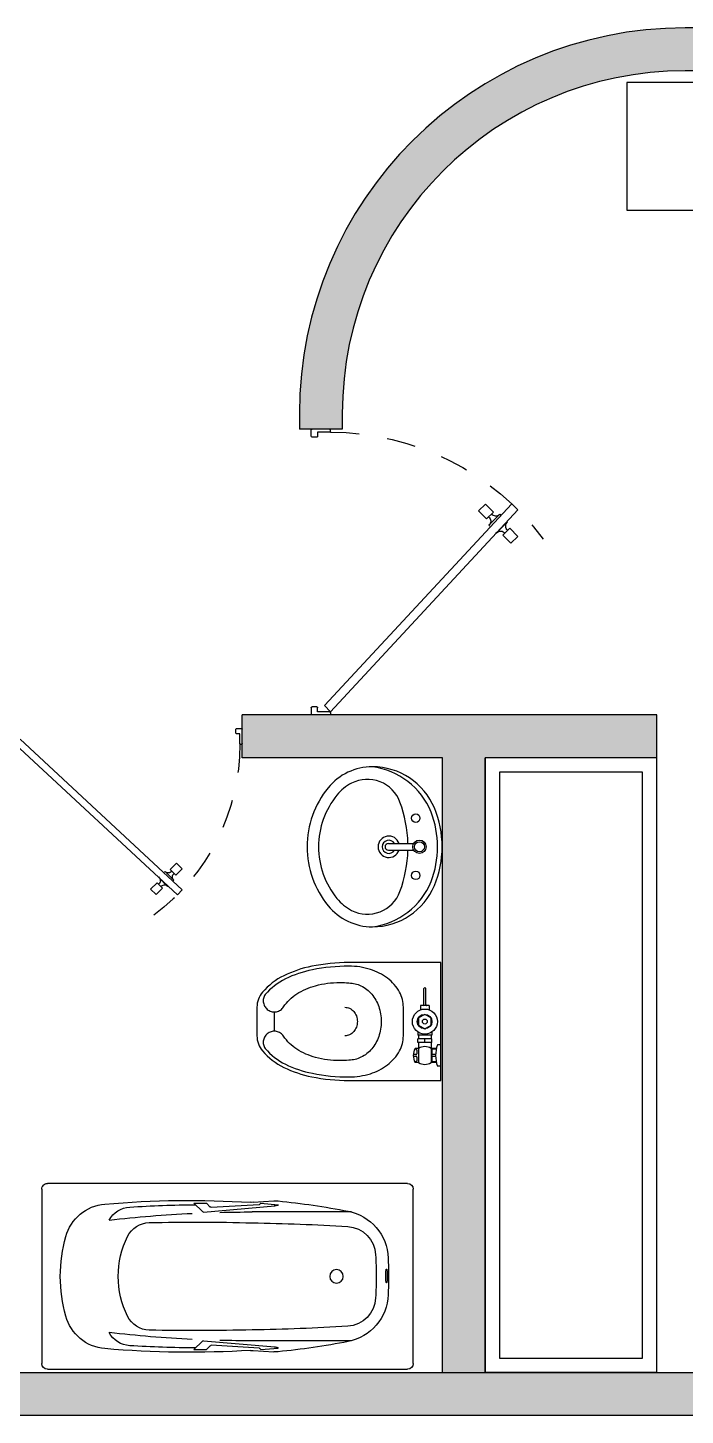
# Model space of a CAD drawing. Header units: inches. Extents: x -370 to 18, y -197 to 199.
# Drawn here: x -93.938 to -91.638, y -40.11 to -35.256 of the extents above; entities that cross this region are included whole.
import ezdxf

# ---------------------------------------------------------------- set-up
doc = ezdxf.new("R2010")
doc.units = ezdxf.units.IN
doc.header["$MEASUREMENT"] = 0
doc.linetypes.add('RAYITAS', pattern=[0.375, 0.25, -0.125])
for name, color, linetype in [('artefactos', 1, 'Continuous'), ('aux2', 194, 'Continuous'), ('MUEBLES', 7, 'Continuous')]:
    doc.layers.add(name, color=color, linetype=linetype)

# ---------------------------------------------------------------- blocks, each defined once
blk = doc.blocks.new('BC-P3')
at = {"color": 1}
for p, q in [((-0.352, 0), (0.352, 0)), ((-0.375, -1.477), (-0.375, -0.023)), ((0.375, -0.023), (0.375, -1.477)), ((-0.26, -0.2499), (-0.26, -0.65)), ((0.26, -0.2499), (0.26, -0.65)), ((-0.2953, -0.6154), (-0.2892, -0.5454)), ((-0.2892, -0.5454), (-0.2878, -0.546)), ((-0.2596, -0.8467), (-0.2848, -0.5585)), ((0.2596, -0.8467), (0.2848, -0.5585)), ((0.2892, -0.5454), (0.2878, -0.546)), ((0.2953, -0.6154), (0.2892, -0.5454)), ((-0.2989, -0.646), (-0.3045, -0.5624)), ((-0.2953, -0.6154), (-0.2899, -0.6208)), ((0.2953, -0.6154), (0.2899, -0.6208)), ((0.2989, -0.646), (0.3045, -0.5624)), ((-0.2893, -0.622), (-0.2783, -0.8155)), ((0.2893, -0.622), (0.2783, -0.8155)), ((-0.2953, -0.8354), (-0.28, -0.8201)), ((-0.2953, -0.8854), (-0.2953, -0.8354)), ((0.2953, -0.8354), (0.28, -0.8201)), ((0.2953, -0.8854), (0.2953, -0.8354)), ((-0.2953, -0.8854), (-0.2613, -0.8514)), ((0.2953, -0.8854), (0.2613, -0.8514)), ((0.352, -1.5), (-0.352, -1.5))]:
    blk.add_line(p, q, dxfattribs=at)
blk.add_lwpolyline([(-0.0257, -0.1082, 0.338364), (-0.0251, -0.1089, 0.038384), (-0.0177, -0.1104, 0.0164), (-0.0096, -0.111, 0.011665), (0.0018, -0.1113, 0.011665), (0.0131, -0.111, 0.0164), (0.0212, -0.1104, 0.038384), (0.0287, -0.1089, 0.338364), (0.0293, -0.1082, 0.338364), (0.0287, -0.1074, 0.038384), (0.0212, -0.106, 0.0164), (0.0131, -0.1053, 0.011665), (0.0018, -0.1051, 0.011665), (-0.0096, -0.1053, 0.0164), (-0.0177, -0.106, 0.038384), (-0.0251, -0.1074, 0.338364)], format="xyb", close=True, dxfattribs=at)
blk.add_circle((0, -0.31), 0.0275, dxfattribs=at)
for centre, radius, start, end in [((-0.352, -0.023), 0.023, 90, 180), ((0.352, -0.023), 0.023, 0, 90), ((-0.0667, -0.3012), 0.2, 92.1239, 168.9839), ((0, -2.1), 2, 90, 92.1239), ((0, -2.1), 2, 87.8761, 90), ((0.0667, -0.3012), 0.2, 11.0161, 87.8761), ((-0.0815, -0.2718), 0.12, 92.5539, 176.467), ((0, -2.1), 1.95, 90, 92.5539), ((0, -2.1), 1.95, 87.4461, 90), ((0.0815, -0.2718), 0.12, 3.533, 87.4461), ((2.6769, -0.8354), 2.9952, 168.9839, 174.4587), ((7.9619, -0.7684), 8.1788, 176.46704, 179.17039), ((-7.9619, -0.7684), 8.1788, 0.82961, 3.53296), ((-2.6769, -0.8354), 2.9952, 5.5413, 11.0161), ((-0.2047, -0.5558), 0.1, 174.4587, 183.7832), ((-0.2885, -0.5478), 0.002, 12.2804, 69.2529), ((-0.3843, -0.5687), 0.1, 4.1251, 12.2804), ((0.3843, -0.5687), 0.1, 167.7196, 175.8749), ((0.2885, -0.5478), 0.002, 110.7471, 167.7196), ((0.2047, -0.5558), 0.1, 356.2168, 5.5413), ((3.6679, -0.9028), 3.9744, 176.4609, 184.9418), ((-0.3887, -0.6519), 0.09, 356.4609, 3.7832), ((-0.2913, -0.6222), 0.002, 5, 45.7989), ((4.7424, -0.6539), 5.0024, 179.9558, 181.4637), ((8.359, -0.8804), 8.5781, 178.46078, 181.23964), ((-8.359, -0.8804), 8.5781, 358.76036, 1.53922), ((-4.7424, -0.6539), 5.0024, 358.5363, 0.0442), ((0.2913, -0.6222), 0.002, 134.2011, 175), ((-3.6679, -0.9028), 3.9744, 355.0582, 3.5391), ((0.3887, -0.6519), 0.09, 176.2168, 183.5391), ((-0.2843, -0.8159), 0.006, 315, 3.2505), ((0.2843, -0.8159), 0.006, 176.7495, 225), ((4.3506, -0.8512), 4.6397, 180.3451, 183.6254), ((-0.2655, -0.8472), 0.006, 315, 5), ((4.7424, -0.6539), 5.0024, 182.7348, 186.5873), ((-4.7424, -0.6539), 5.0024, 353.4127, 357.2652), ((0.2655, -0.8472), 0.006, 175, 225), ((-4.3506, -0.8512), 4.6397, 356.3746, 359.6549), ((-0.1171, -1.0638), 0.1, 181.2396, 243.8791), ((0.1171, -1.0638), 0.1, 296.1209, 358.7604), ((-0.1799, -1.1395), 0.1, 182.9172, 241.9463), ((0, -0.825), 0.366, 243.8791, 270), ((0, -0.825), 0.366, 270, 296.1209), ((0.1799, -1.1395), 0.1, 298.0537, 357.0828), ((-0.1124, -1.2297), 0.18, 184.9418, 254.479), ((0.1124, -1.2297), 0.18, 285.521, 355.0582), ((0, -0.825), 0.6, 254.479, 270), ((0, -0.825), 0.6, 270, 285.521), ((-0.352, -1.477), 0.023, 180, 270), ((0.352, -1.477), 0.023, 270, 0)]:
    blk.add_arc(centre, radius, start, end, dxfattribs=at)
blk = doc.blocks.new('lo')
at = {"layer": 'artefactos', "color": 1, "linetype": 'Continuous'}
for p, q in [((0.0359, 0.0116), (0.1244, 0.0116)), ((0.0359, -0.0116), (0.1244, -0.0116))]:
    blk.add_line(p, q, dxfattribs=at)
at = {"layer": 'artefactos', "color": 1}
blk.add_lwpolyline([(-0.1752, -0.2061, 0.225897), (-0.02, -0.28, 0.302325), (0.1968, -0.1357, 0.099436), (0.224, 0, 0.099436), (0.1968, 0.1357, 0.302325), (-0.02, 0.28, 0.225897), (-0.1752, 0.2061, 0.172204), (-0.2484, 0, 0.172204)], format="xyb", close=True, dxfattribs=at)
blk.add_lwpolyline([(-0.1442, 0.1809, 0.172204), (-0.2084, 0, 0.172204), (-0.1442, -0.1809)], format="xyb", dxfattribs=at)
at = {"layer": 'artefactos', "color": 1, "linetype": 'Continuous'}
blk.add_circle((0.1445, 0), 0.0233, dxfattribs=at)
at = {"layer": 'artefactos', "color": 1}
for centre, radius, start, end in [((-0.0536, 0.0242), 0.258, 82.5047, 82.5047), ((-0.0536, -0.0243), 0.258, 277.4953, 277.4953), ((-0.02, 0.08), 0.16, 117.069, 140.9171), ((-0.0375, 0.1143), 0.1215, 20.3585, 117.069), ((-0.3455, 0), 0.45, 1.4812, 20.3585), ((-0.3455, 0), 0.45, 339.6415, 358.5184), ((-0.02, -0.08), 0.16, 219.0829, 242.931), ((-0.0375, -0.1143), 0.1215, 242.931, 339.6415)]:
    blk.add_arc(centre, radius, start, end, dxfattribs=at)
at = {"layer": 'artefactos', "color": 1, "linetype": 'Continuous'}
blk.add_arc((0.0359, 0), 0.0116, 90, 270, dxfattribs=at)
at = {"layer": 'aux2', "color": 1}
for centre, radius in [((0.1315, 0.1), 0.015), ((0.1445, 0), 0.0175), ((0.1315, -0.1), 0.015)]:
    blk.add_circle(centre, radius, dxfattribs=at)
for centre, radius, start, end in [((-0.0536, 0.0242), 0.258, 22.1793, 82.5047), ((-0.1275, 0), 0.3355, 0, 21.2533), ((0.0375, 0), 0.0375, 18.0708, 341.925), ((0.0375, 0), 0.023, 30.3811, 329.6115), ((-0.1275, 0), 0.3355, 338.7467, 0), ((-0.0536, -0.0243), 0.258, 277.4953, 337.8207)]:
    blk.add_arc(centre, radius, start, end, dxfattribs=at)
blk = doc.blocks.new('videt')
at = {"layer": 'artefactos', "color": 1}
blk.add_line((0.0239, 0.2899), (-0.0436, 0.2899), dxfattribs=at)
for points in [[(0.1964, 0.0288, 0.049648), (0.1834, 0.1591, 0.06346), (0.1506, 0.2564, 0.103485), (0.0927, 0.3312, 0.178458), (0.0401, 0.3506), (-0.0599, 0.3506, 0.178458), (-0.1124, 0.3312, 0.103485), (-0.1703, 0.2564, 0.06346), (-0.2031, 0.1591, 0.049648), (-0.2161, 0.0288), (-0.2161, -0.2931), (0.1964, -0.2931)], [(-0.1043, 0.3217, 0.103485), (-0.1591, 0.2509, 0.06346), (-0.1909, 0.1566, 0.049648), (-0.2036, 0.0288, 0.075858), (-0.1922, -0.0463, 0.086069), (-0.1615, -0.106, 0.105985), (-0.1127, -0.1483, 0.126201), (-0.0599, -0.1618), (0.0401, -0.1618, 0.126201), (0.0929, -0.1483, 0.105985), (0.1418, -0.106, 0.086069), (0.1724, -0.0463, 0.075858), (0.1839, 0.0288, 0.049648), (0.1712, 0.1566, 0.06346), (0.1394, 0.2509, 0.103485), (0.0846, 0.3217, 0.097511), (0.0705, 0.3277, 0.09808), (0.0553, 0.3278, 0.098895), (0.0412, 0.322, 0.099479), (0.0304, 0.3114, 0.099479), (0.0246, 0.2974, 0.098895), (0.0247, 0.2822, 0.09808), (0.0305, 0.2682, 0.097511), (0.0414, 0.2574, -0.102445), (0.0867, 0.2111, -0.077884), (0.1156, 0.1456, -0.065096), (0.1267, 0.0607, -0.024284), (0.1251, 0.0288, -0.115331), (0.1153, -0.0135, -0.103946), (0.0856, -0.0512, -0.091071), (0.0428, -0.0754, -0.083675), (-0.0099, -0.0843, -0.083675), (-0.0626, -0.0754, -0.091071), (-0.1053, -0.0512, -0.103946), (-0.135, -0.0135, -0.115331), (-0.1449, 0.0288, -0.024284), (-0.1464, 0.0607, -0.065096), (-0.1353, 0.1456, -0.077884), (-0.1064, 0.2111, -0.102445), (-0.0611, 0.2574, 0.097511), (-0.0503, 0.2682, 0.09808), (-0.0444, 0.2822, 0.098895), (-0.0444, 0.2974, 0.099479), (-0.0502, 0.3114, 0.099479), (-0.0609, 0.322, 0.098895), (-0.075, 0.3278, 0.09808), (-0.0902, 0.3277, 0.097511)]]:
    blk.add_lwpolyline(points, format="xyb", close=True, dxfattribs=at)
blk.add_lwpolyline([(0.0401, 0.0429, -0.111064), (0.0364, 0.0264, -0.102841), (0.0255, 0.0119, -0.093011), (0.0096, 0.0026, -0.087082), (-0.0099, -0.0009, -0.087082), (-0.0293, 0.0026, -0.093011), (-0.0452, 0.0119, -0.102841), (-0.0562, 0.0264, -0.111064), (-0.0599, 0.0429, -0.111064)], format="xyb", dxfattribs=at)
at = {"layer": 'aux2', "color": 1}
for p, q in [((-0.1536, -0.2152), (-0.1536, -0.2027)), ((-0.0829, -0.2152), (-0.1536, -0.2152)), ((-0.1505, -0.2058), (-0.1505, -0.2012)), ((-0.1349, -0.209), (-0.1474, -0.209)), ((-0.1317, -0.2058), (-0.1317, -0.1966)), ((-0.1255, -0.2058), (-0.1255, -0.1966)), ((-0.1099, -0.209), (-0.1224, -0.209)), ((-0.1067, -0.2058), (-0.1067, -0.2012)), ((-0.1036, -0.2152), (-0.1036, -0.2027)), ((-0.0829, -0.2121), (-0.0704, -0.2121)), ((-0.0829, -0.2616), (-0.0829, -0.2121)), ((-0.0829, -0.2369), (-0.0704, -0.2369)), ((-0.0704, -0.2616), (-0.0704, -0.2121)), ((-0.0579, -0.2152), (-0.0704, -0.2152)), ((-0.0459, -0.2121), (-0.0579, -0.2121)), ((-0.0579, -0.2616), (-0.0579, -0.2121)), ((0.0465, -0.2215), (0.0311, -0.2215)), ((0.0465, -0.2523), (0.0465, -0.2215)), ((0.0496, -0.2337), (0.1058, -0.2337)), ((0.0496, -0.24), (0.1058, -0.24)), ((-0.1661, -0.2931), (-0.1661, -0.2806)), ((-0.0829, -0.2585), (-0.1536, -0.2585)), ((-0.1536, -0.2771), (-0.1536, -0.2585)), ((-0.1505, -0.2765), (-0.1505, -0.2648)), ((-0.1349, -0.2616), (-0.1474, -0.2616)), ((-0.1317, -0.2744), (-0.1317, -0.2648)), ((-0.1255, -0.2744), (-0.1255, -0.2648)), ((-0.1099, -0.2616), (-0.1224, -0.2616)), ((-0.1067, -0.2765), (-0.1067, -0.2648)), ((-0.1036, -0.2771), (-0.1036, -0.2585)), ((-0.0911, -0.2931), (-0.0911, -0.2806)), ((-0.0829, -0.2616), (-0.0704, -0.2616)), ((-0.0579, -0.2585), (-0.0704, -0.2585)), ((-0.0459, -0.2616), (-0.0579, -0.2616)), ((0.0465, -0.2523), (0.0311, -0.2523)), ((-0.1661, -0.2931), (-0.0911, -0.2931))]:
    blk.add_line(p, q, dxfattribs=at)
blk.add_lwpolyline([(-0.0349, -0.2369), (-0.0224, -0.2585), (0.0026, -0.2585), (0.0151, -0.2369), (0.0026, -0.2152), (-0.0224, -0.2152)], close=True, dxfattribs=at)
for centre, radius in [((-0.0099, -0.2369), 0.0437), ((-0.0099, -0.2355), 0.025), ((-0.0099, -0.2369), 0.025), ((-0.0099, -0.2369), 0.00855)]:
    blk.add_circle(centre, radius, dxfattribs=at)
for centre, radius, start, end in [((-0.1192, -0.2369), 0.0406, 147.7952, 212.2048), ((-0.1286, -0.2496), 0.0531, 61.9275, 118.0725), ((-0.1474, -0.2058), 0.00312, 180, 270), ((-0.1349, -0.2058), 0.00312, 270, 0), ((-0.1224, -0.2058), 0.00312, 180, 270), ((-0.1099, -0.2058), 0.00312, 270, 0), ((-0.138, -0.2369), 0.0406, 327.7958, 32.2042), ((0.0496, -0.2306), 0.00312, 180, 270), ((0.0496, -0.2431), 0.00312, 90, 180), ((0.1058, -0.2369), 0.00312, 270, 90), ((-0.1286, -0.39), 0.1156, 71.0754, 108.9246), ((-0.1474, -0.2648), 0.00312, 90, 180), ((-0.1349, -0.2648), 0.00312, 0, 90), ((-0.1224, -0.2648), 0.00312, 90, 180), ((-0.1099, -0.2648), 0.00312, 0, 90)]:
    blk.add_arc(centre, radius, start, end, dxfattribs=at)
blk = doc.blocks.new('*U41')
at = {"layer": 'artefactos', "color": 1}
for p, q in [((0.0113, 0.0338), (0.7171, 0.6895)), ((0.6248, 0.6892), (0.6007, 0.6651)), ((0.6248, 0.6892), (0.6528, 0.6612)), ((0.7383, 0.6683), (0.7171, 0.6895)), ((0.0325, 0.0125), (0.7383, 0.6683)), ((0.6007, 0.6651), (0.6287, 0.6371)), ((0.6528, 0.6612), (0.6287, 0.6371)), ((0.675, 0.6532), (0.6367, 0.6149)), ((0.675, 0.6532), (0.6778, 0.6503)), ((0.6367, 0.6149), (0.6396, 0.6121)), ((0.6637, 0.588), (0.6608, 0.5908)), ((0.7019, 0.6262), (0.6637, 0.588)), ((0.7099, 0.604), (0.6858, 0.5799)), ((0.7019, 0.6262), (0.699, 0.6291)), ((0.7379, 0.5761), (0.7099, 0.604)), ((0.7138, 0.552), (0.6858, 0.5799)), ((0.7379, 0.5761), (0.7138, 0.552)), ((0, 0.0308), (0, -0.0308)), ((0.0083, 0.0338), (0.003, 0.0338)), ((0.0113, 0.0338), (0.0325, 0.0125)), ((0.0113, 0.0308), (0.0113, -0.0112)), ((0.9887, 0.0308), (0.9887, -0.0112)), ((0.9917, 0.0338), (0.997, 0.0338)), ((1, 0.0308), (1, -0.0308)), ((0.0252, -0.0338), (0.003, -0.0338)), ((0.0113, -0.0112), (0.0252, -0.0112)), ((0.0282, -0.0142), (0.0282, -0.0308)), ((0.9718, -0.0142), (0.9718, -0.0308)), ((0.9887, -0.0112), (0.9748, -0.0112)), ((0.9748, -0.0338), (0.997, -0.0338))]:
    blk.add_line(p, q, dxfattribs=at)
at = {"layer": 'artefactos', "color": 1, "linetype": 'RAYITAS', "ltscale": 0.15}
blk.add_arc((0.0613, 0.0338), 0.9279, 0, 53.3291, dxfattribs=at)
at = {"layer": 'artefactos', "color": 1}
for centre, radius, start, end in [((0.6244, 0.6291), 0.0188, 310.968, 53.1574), ((0.6608, 0.6655), 0.0188, 216.8426, 319.032), ((0.6778, 0.5757), 0.0188, 36.8426, 139.032), ((0.7142, 0.6121), 0.0188, 130.968, 233.1574), ((0.003, 0.0308), 0.003, 90, 180), ((0.0083, 0.0308), 0.003, 0, 90), ((0.9917, 0.0308), 0.003, 90, 180), ((0.997, 0.0308), 0.003, 0, 90), ((0.003, -0.0308), 0.003, 180, 270), ((0.0252, -0.0142), 0.003, 0, 90), ((0.0252, -0.0308), 0.003, 270, 0), ((0.9748, -0.0142), 0.003, 90, 180), ((0.9748, -0.0308), 0.003, 180, 270), ((0.997, -0.0308), 0.003, 270, 0)]:
    blk.add_arc(centre, radius, start, end, dxfattribs=at)

msp = doc.modelspace()

# ---------------------------------------------------------------- hatches: boundary and pattern name
h = msp.add_hatch(color=256)
h.dxf.hatch_style = 1
edge = h.paths.add_edge_path()
edge.add_line((-88.84007, -35.2563), (-91.63753, -35.2563))
edge.add_arc((-91.63753, -36.6063), 1.35, 90, 180)
edge.add_line((-92.98753, -36.6063), (-92.98753, -36.65993))
edge.add_line((-92.98753, -36.65993), (-92.83753, -36.65993))
edge.add_line((-92.83753, -36.65993), (-92.83753, -36.6063))
edge.add_arc((-91.63753, -36.6063), 1.2, 90, 180, ccw=False)
edge.add_line((-91.63753, -35.4063), (-88.99007, -35.4063))
edge.add_line((-88.99007, -35.4063), (-88.99007, -36.80993))
edge.add_line((-88.99007, -36.80993), (-88.84007, -36.80993))
edge.add_line((-88.84007, -36.80993), (-88.84007, -35.2563))
h = msp.add_hatch(color=256)
h.dxf.hatch_style = 1
h.paths.add_polyline_path([(-91.7374, -37.65993), (-93.1874, -37.65993), (-93.18739, -37.80993), (-92.48739, -37.80993), (-92.48711, -39.95993), (-92.33711, -39.95993), (-92.33739, -37.80993), (-91.73739, -37.80993)])
h = msp.add_hatch(color=256)
h.dxf.hatch_style = 1
h.paths.add_polyline_path([(-83.47593, -39.95993), (-88.84007, -39.95993), (-88.84007, -39.35993), (-88.99007, -39.35993), (-88.99007, -39.95993), (-98.32593, -39.95993), (-98.32593, -40.10993), (-83.47593, -40.10993)])

# ---------------------------------------------------------------- linework, layer by layer
at = {"color": 4}
for p, q in [((-88.84007, -35.2563), (-91.63753, -35.2563)), ((-88.99007, -35.4063), (-91.63753, -35.4063)), ((-92.98753, -36.6063), (-92.98753, -36.65993)), ((-92.83753, -36.6063), (-92.83753, -36.65993)), ((-92.83753, -36.65993), (-92.98753, -36.65993)), ((-91.7374, -37.65993), (-93.1874, -37.65993)), ((-93.18739, -37.80993), (-93.1874, -37.65993)), ((-91.73739, -37.80993), (-91.7374, -37.65985)), ((-92.48739, -37.80993), (-93.18739, -37.80993)), ((-92.48711, -39.95972), (-92.48739, -37.80993)), ((-91.73739, -37.80993), (-92.33739, -37.80993)), ((-92.33711, -39.9597), (-92.33739, -37.80993)), ((-98.32593, -39.95993), (-88.99007, -39.95993)), ((-101.62593, -40.10993), (-83.47593, -40.10993))]:
    msp.add_line(p, q, dxfattribs=at)
at = {"color": 2}
msp.add_lwpolyline([(-88.99007, -35.44696), (-91.84244, -35.44696), (-91.84244, -35.89461), (-88.99007, -35.89461)], close=True, dxfattribs=at)
at = {"color": 1}
for points in [[(-92.33711, -39.9597), (-91.73739, -39.9597), (-91.73739, -37.80993), (-92.33711, -37.80993)], [(-92.28711, -39.9097), (-91.78739, -39.9097), (-91.78739, -37.85993), (-92.28711, -37.85993)]]:
    msp.add_lwpolyline(points, close=True, dxfattribs=at)
at = {"color": 4}
for radius in [1.35, 1.2]:
    msp.add_arc((-91.63753, -36.6063), radius, 90, 180, dxfattribs=at)

# ---------------------------------------------------------------- block references
at = {"layer": 'artefactos', "xscale": -1, "rotation": 270}
msp.add_blockref('*U41', (-92.91253, -37.65993), dxfattribs=at)
at = {"layer": 'artefactos', "xscale": -0.8035173756679153, "yscale": 0.8035173756679153, "zscale": 0.8035173756679153, "rotation": 180}
msp.add_blockref('*U41', (-93.99091, -37.73493), dxfattribs=at)
at = {"layer": 'MUEBLES'}
msp.add_blockref('lo', (-92.71217, -38.12119), dxfattribs=at)
at = {"layer": 'MUEBLES', "rotation": 89.99999999999999}
msp.add_blockref('videt', (-92.78558, -38.72275), dxfattribs=at)
at = {"layer": 'MUEBLES', "xscale": -0.8666666666666671, "yscale": 0.8666666666666671, "zscale": 0.8666666666666671, "rotation": 270}
msp.add_blockref('BC-P3', (-92.58911, -39.62406), dxfattribs=at)

doc.saveas('drawing.dxf')
